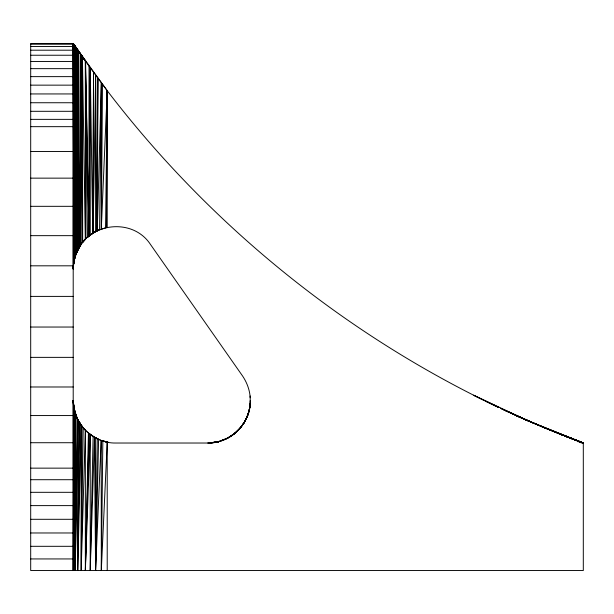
<?xml version="1.0" encoding="UTF-8"?>
<svg xmlns="http://www.w3.org/2000/svg" width="614" height="614" viewBox="0 0 614 614"><rect width="100%" height="100%" fill="white"/><g stroke="black" fill="none" stroke-linecap="round" stroke-linejoin="round"><path stroke-width="0.92" d="M73.204 570.544L73.204 400.52L74.286 411.319L73.941 407.88L73.726 570.544L75.261 413.567L73.941 407.88L73.726 570.544L73.741 407.12L73.204 570.544L73.204 43.456L30.7 43.456L30.7 570.544L583.3 570.544L583.3 443.024L527.779 420.667L515.131 415.056L548.417 429.401M73.926 261.142L73.204 268.932L73.204 43.456L73.741 44.239L73.726 262.324L73.204 268.932L73.772 262.04L75.038 256.759L74.578 258.341M75.261 415.471L75.33 413.537L74.378 412.178C80.181 429.646 96.835 443.415 115.716 443.024L207.854 443.024L213.15 442.594M73.573 263.375L74.916 256.997L76.666 252.139L76.796 48.706L74.816 45.812L74.916 256.997L73.565 263.421L74.478 258.793M77.264 418.641L73.926 408.31L73.204 400.52L74.471 410.804L77.801 419.646L77.763 570.544L81.194 425.256L77.249 418.602L75.261 570.544L75.261 413.567L73.941 407.88M81.194 425.256L81.163 570.544L85.361 430.26L83.205 427.789L81.163 570.544L81.892 426.269L77.832 419.623L75.261 570.544L75.844 415.026L73.488 405.409L73.204 400.52L73.726 407.12M85.361 430.26L85.354 570.544L90.243 434.466L88.416 433.054L85.354 570.544L89.015 433.591C81.885 427.804 76.719 419.707 74.471 410.804L75.307 413.544L73.565 406.023M81.892 243.182L77.786 249.737L79.874 246.076L81.063 54.853L89.03 66.112L89.015 235.86C82.061 241.532 76.927 249.361 74.624 258.041C82.36 223.857 131.296 215.053 150.537 244.549L242.676 376.136C246.951 382.576 249.76 390.036 250.213 397.78M107.212 570.544L107.212 442.164L101.371 440.53L94.495 437.275L95.584 570.544L98.601 439.432L94.487 437.275L90.212 570.544L90.243 434.466M89.03 66.112L107.212 90.695L107.212 227.28L97.288 230.626L95.607 231.555L98.601 230.02L93.19 232.89L87.487 237.211L92.729 233.174L90.25 67.793L90.243 234.97L87.503 237.234L85.369 60.978L85.384 239.207L82.56 242.407M101.195 440.407L101.31 570.544L107.212 442.164L101.371 440.53L108.333 442.379L101.18 440.453L95.584 570.544L95.607 437.897L98.601 439.432M87.503 237.234L93.121 232.929L95.607 75.169L95.607 231.539L97.288 230.626L101.318 82.882L101.31 228.945L107.212 90.695L73.741 44.239L73.772 262.04L73.204 268.932L73.296 267.19M73.757 44.254L74.916 256.997L75.299 46.518L82.414 56.795L85.384 239.207L82.537 242.376L81.171 55.007L78.155 50.67L84.732 60.08L81.171 55.007L79.874 246.076L76.067 253.597L74.609 258.302L77.817 249.814L77.817 50.179L74.816 45.812L85.576 61.277L89.015 235.86L97.288 230.626L97.918 78.308L96.766 230.879L95.607 75.169M74.348 259.154L73.434 264.573L75.307 255.908L75.299 46.518L76.666 252.139L77.817 50.179L79.874 246.076L78.769 51.561L74.816 45.812M92.729 233.174L93.528 72.337L93.205 232.906L97.288 230.626M106.399 227.464L107.212 90.695L108.21 92C207.801 221.854 337.447 328.229 484.262 400.52M90.25 67.793L89.015 235.86L85.369 60.978L85.922 238.608L82.537 242.376M101.31 228.945L102.484 84.44M99.583 229.667L101.318 82.882M95.584 570.544L97.288 438.826L89.015 433.591M101.31 570.544L102.837 441.029M105.585 227.648L107.212 90.695M73.204 400.52C73.25 408.563 75.576 416.568 79.874 423.376L77.763 570.544L78.93 421.757L82.675 427.26L79.014 421.964M90.212 570.544L93.121 436.523L88.416 433.047L92.729 436.278M221.777 440.453C238.692 435.188 250.428 418.08 250.358 400.52C250.85 423.223 230.634 443.531 207.854 443.024L218.07 442.203L208.653 443.016L217.341 441.926M250.358 400.52C250.443 415.686 241.525 430.644 228.301 437.659L221.854 440.652L214.954 442.425L218.077 442.187M73.204 268.932L73.741 262.324M250.228 403.759L249.184 410.436L247.074 416.914L249.015 411.111L250.036 405.777M73.434 264.573L73.772 262.04M249.261 410.137L250.282 403.083L250.113 395.961M73.887 261.81L75.069 256.729M74.624 258.041L75.307 255.908M249.015 411.111L247.012 416.891M75.261 255.884L75.652 254.879L75.299 46.518M75.975 254.073L77.249 250.85M77.832 249.821L75.675 254.879M244.825 421.496L247.488 415.885M228.362 437.751L235.538 432.77L240.949 427.19L244.648 421.757L243.781 423.238L244.41 422.209L247.204 416.584M81.194 244.188L75.606 254.856L78.577 248.348L77.817 50.179L79.014 247.488M244.41 422.209L240.358 427.912L234.21 433.691M239.483 428.917L240.366 427.797M234.74 433.446L227.31 438.312L221.854 440.652L222.291 440.2M221.854 440.652L222.299 440.238M235.147 433.039L234.264 433.753M75.806 415.041L75.33 413.537M218.139 441.765L227.31 438.312M214.954 442.425L219.375 441.435L209.236 443.001L217.402 441.865M209.236 443.024L214.923 442.21M577.866 441.719L579.777 441.712L583.3 443.024L530.312 421.757M30.7 44.216L73.204 44.216M30.7 46.487L73.204 46.487M30.7 50.202L73.204 50.202M30.7 55.237L73.204 55.237M30.7 61.454L73.204 61.454M30.7 68.653L73.204 68.653M30.7 76.635L73.204 76.635M30.7 85.146L73.204 85.146M30.7 93.942L73.204 93.942M30.7 102.745L73.204 102.745M30.7 111.303L73.204 111.303M30.7 119.362L73.204 119.362M30.7 126.668L73.204 126.668M30.7 151.489L73.204 151.489M30.7 178.144L73.204 178.144M30.7 206.319L73.204 206.319M30.7 235.661L73.204 235.661M30.7 265.816L73.204 265.816M30.7 296.393L73.204 296.393M30.7 327.039L73.204 327.039M30.7 357.363L73.204 357.363M30.7 386.989L73.204 386.989M30.7 415.563L73.204 415.563M30.7 442.725L73.204 442.725M581.067 442.909L583.1 442.947M30.7 468.144L73.204 468.144M30.7 479.711L73.204 479.711M30.7 492.313L73.204 492.313M30.7 505.621L73.204 505.621M30.7 519.298L73.204 519.298M30.7 532.975L73.204 532.975M30.7 546.306L73.204 546.306M30.7 558.94L73.204 558.94M582.279 442.648L583.3 443.024L540.596 426.147M582.978 442.901L544.58 427.804M556.53 432.693L552.132 430.921L583.3 443.024L555.394 432.126M581.136 442.218L583.3 443.024L556.959 432.87L557.458 433.062M575.556 440.123L583.3 443.024L564.581 435.81M579.777 441.712L577.221 440.752L583.3 443.024L560.298 434.19L563.813 435.587M571.089 438.411L583.3 443.024L564.519 435.863M571.304 438.503L583.3 443.024L564.696 435.932L583.3 443.024L568.173 437.283M566.714 436.715L570.214 438.081M549.292 429.746L553.651 431.442M549.269 429.746L553.544 431.481M544.626 427.835L550.459 430.23M535.884 424.151L544.357 427.72L518.362 416.507L529.644 421.473M530.281 421.734L515.422 415.187M525.377 419.615L535.04 423.798L515.131 415.056M507.003 411.342L527.779 420.667L473.609 395.216L498.783 407.473M506.182 410.958L500.441 408.272L527.779 420.667L503.035 409.438M505.23 410.52L509.359 412.408M511.009 413.168L514.309 414.673M496.473 406.407L498.837 407.512M498.829 407.512L485.075 400.911L495.682 406.038L493.986 405.202M95.607 437.905L97.288 438.826M81.063 54.853L85.576 61.277M80.572 54.162L84.732 60.08M78.155 50.67L81.416 55.367M76.796 48.706L78.769 51.561M74.916 256.997L73.903 44.469L73.204 43.456L73.726 262.324L73.219 43.464L74.831 45.827M81.217 425.233L78.914 421.764L79.874 423.376M76.021 415.724L78.17 420.444L77.832 419.623M74.916 412.454L73.235 401.955M76.075 47.654L76.666 252.139M82.414 56.795L82.675 242.185L81.171 55.007L81.217 244.211M73.573 406.069L73.565 408.939L73.573 406.069M247.718 415.033L247.074 416.914L247.749 415.041M581.512 442.364L579.585 442.364L581.512 442.364M218.054 442.103L215.184 442.08L218.062 442.118M562.8 435.126L558.349 433.407L562.754 435.165"/></g></svg>
